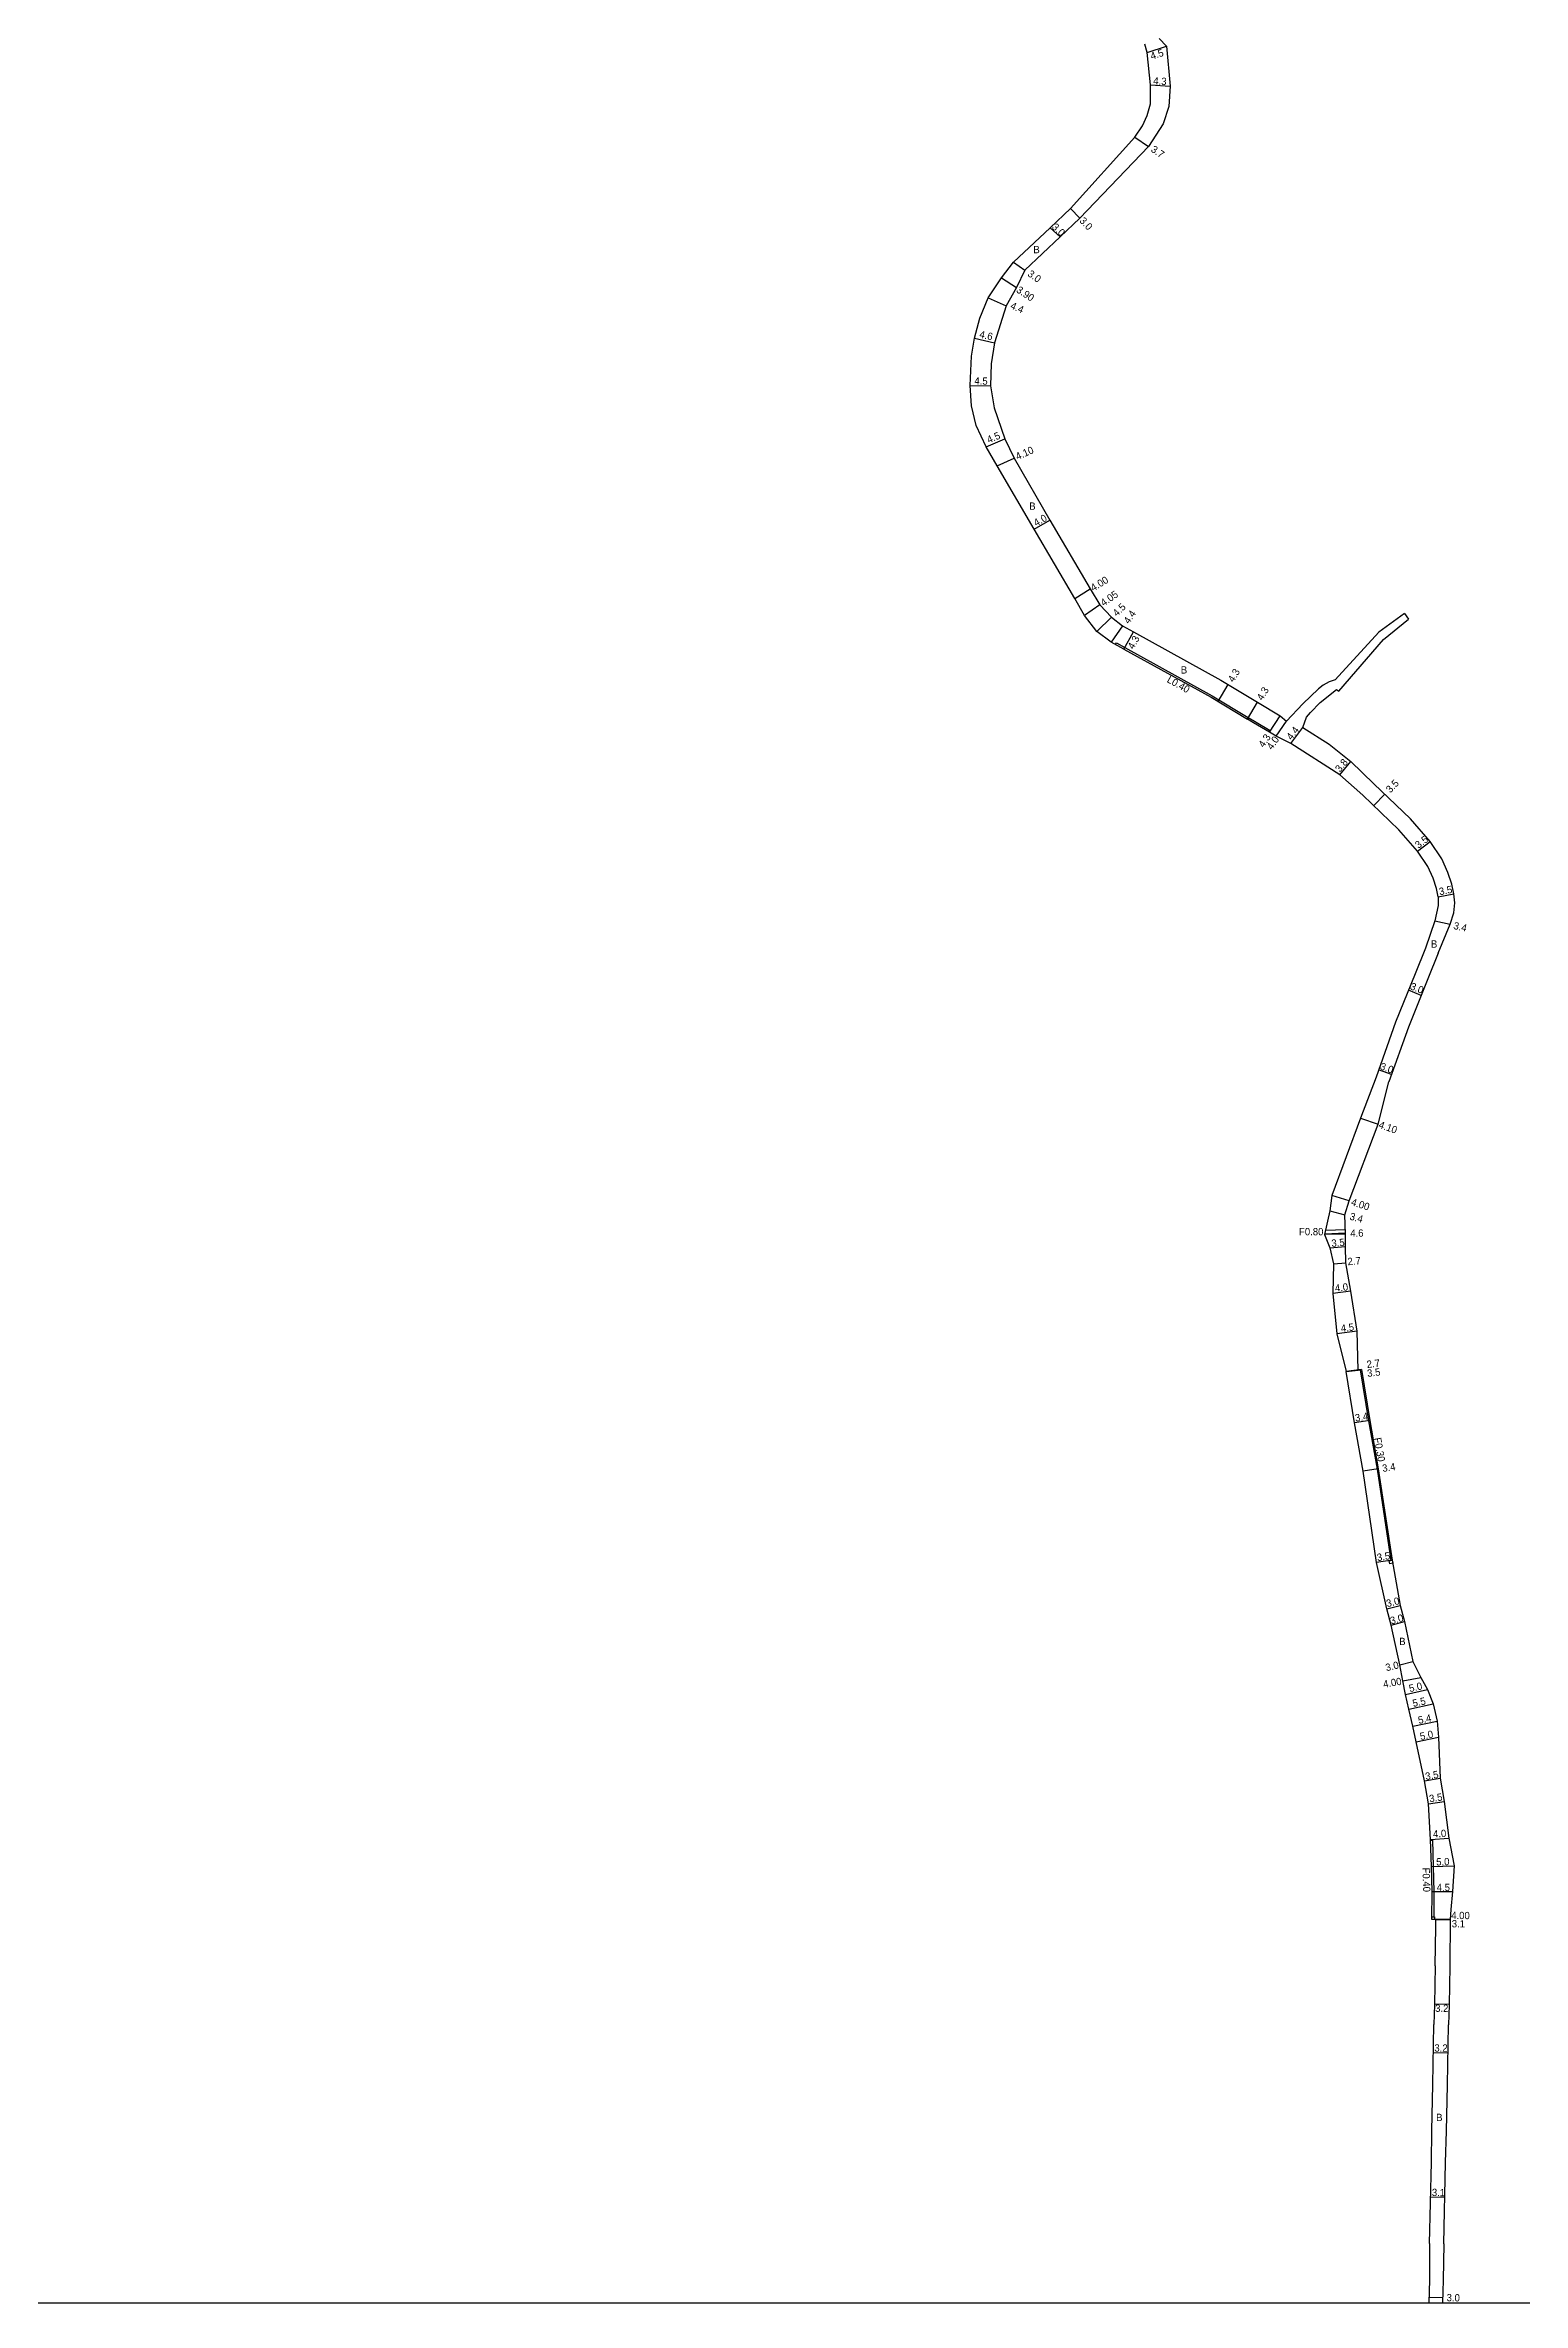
# Model space of a CAD drawing. Header units: metres. Extents: x 4000 to 8000, y -96000 to -93000.
# Drawn here: x 4324.4 to 4648.8, y -96000 to -95504.1 of the extents above; entities that cross this region are included whole.
import ezdxf

# ---------------------------------------------------------------- set-up
doc = ezdxf.new("R2010")
doc.units = ezdxf.units.M
doc.header["$LTSCALE"] = 2.5
for name, color, linetype in [('側溝・桝', 7, 'Continuous'), ('図郭', 7, 'Continuous'), ('幅員', 7, 'Continuous'), ('舗装', 7, 'Continuous'), ('道路', 7, 'Continuous')]:
    doc.layers.add(name, color=color, linetype=linetype)
doc.styles.get("Standard").update_dxf_attribs({"font": ''})
doc.styles.get('Standard').set_extended_font_data('@MS PGothic')

msp = doc.modelspace()

# ---------------------------------------------------------------- linework, layer by layer
at = {"layer": '側溝・桝'}
for points in [[(4559.41, -95635.78), (4559.6, -95635.42)], [(4559.6, -95635.42), (4561.43, -95636.4), (4580.57, -95647), (4588.54, -95651.79)], [(4588.54, -95651.79), (4589.91, -95652.6), (4593.37, -95654.65), (4593.16, -95655)], [(4605.32, -95765.23), (4609.88, -95765.01)], [(4605.49, -95764.42), (4609.85, -95764.22)], [(4613.12, -95795.07), (4614.92, -95806.26), (4616.79, -95816.89), (4619.86, -95836.93)], [(4628.58, -95898.37), (4628.98, -95898.36)], [(4628.98, -95898.36), (4629.12, -95904.14), (4629.3, -95909.67), (4629.23, -95915.18)]]:
    msp.add_lwpolyline(points, dxfattribs=at)
for points in [[(4619.46, -95837), (4620.15, -95836.88), (4620.27, -95837.57), (4619.58, -95837.68)], [(4629.42, -95915.78), (4628.82, -95915.78), (4628.83, -95915.18), (4629.43, -95915.18)]]:
    msp.add_lwpolyline(points, close=True, dxfattribs=at)
at = {"layer": '図郭'}
msp.add_lwpolyline([(4000, -96000), (4800, -96000), (4800, -95400), (4000, -95400)], close=True, dxfattribs=at)
at = {"layer": '幅員'}
for points in [[(4566.32, -95505.71), (4570.6, -95504.31)], [(4567.09, -95512.86), (4571.38, -95513.16)], [(4563.59, -95524.3), (4566.65, -95526.38)], [(4549.5, -95539.97), (4551.56, -95542.15)], [(4545.01, -95544.21), (4547.21, -95546.24)], [(4536.99, -95551.8), (4539.44, -95553.54)], [(4534.37, -95555.21), (4537.62, -95557.36)], [(4531.41, -95559.61), (4535.4, -95561.34)], [(4528.4, -95568.48), (4532.83, -95569.49)], [(4527.44, -95578.84), (4531.94, -95578.94)], [(4530.95, -95592.34), (4535.08, -95590.56)], [(4533.42, -95596.53), (4537.16, -95594.86)], [(4541.5, -95610.4), (4544.99, -95608.44)], [(4550.43, -95625.62), (4553.85, -95623.55)], [(4555.91, -95627.03), (4552.6, -95629.36)], [(4558.51, -95629.79), (4555.31, -95632.88)], [(4560.95, -95631.65), (4558.45, -95635.27)], [(4561.24, -95636.75), (4563.32, -95632.99)], [(4581.89, -95648.26), (4584.11, -95644.57)], [(4588.33, -95652.13), (4590.55, -95648.45)], [(4593.16, -95655), (4595.56, -95651.43)], [(4594.65, -95655.87), (4596.95, -95652.59)], [(4597.84, -95657.48), (4600.52, -95653.99)], [(4608.63, -95664.38), (4611.06, -95661.46)], [(4616.06, -95671.14), (4618.49, -95668.62)], [(4625.68, -95681.15), (4628.45, -95679.01)], [(4630.22, -95691.16), (4633.65, -95690.49)], [(4629.51, -95696.43), (4632.83, -95697.18)], [(4626.48, -95712.82), (4623.7, -95711.71)], [(4619.96, -95730.21), (4617.14, -95729.2)], [(4613.15, -95739.77), (4617.02, -95741.13)], [(4606.42, -95760.16), (4609.7, -95761.05)], [(4610.66, -95757.96), (4606.84, -95756.76)], [(4609.89, -95765.28), (4605.29, -95765.35)], [(4606.41, -95768.26), (4609.9, -95767.97)], [(4607.27, -95771.8), (4609.97, -95771.58)], [(4611.03, -95777.82), (4607.06, -95778.32)], [(4612.44, -95786.57), (4607.97, -95787.13)], [(4613.42, -95795.02), (4609.99, -95795.43)], [(4609.99, -95795.43), (4612.62, -95795.11)], [(4615.22, -95806.21), (4611.86, -95806.73)], [(4617.08, -95816.84), (4613.77, -95817.35)], [(4620.15, -95836.85), (4616.69, -95837.4)], [(4618.92, -95847.54), (4621.84, -95846.82)], [(4619.93, -95851.14), (4622.83, -95850.35)], [(4621.77, -95859.86), (4624.69, -95859.14)], [(4622.45, -95863.39), (4626.39, -95862.67)], [(4623.04, -95866.36), (4627.91, -95865.25)], [(4623.75, -95869.61), (4629.13, -95868.46)], [(4624.69, -95873.32), (4629.98, -95872.23)], [(4625.4, -95876.81), (4630.29, -95875.76)], [(4627.22, -95885.36), (4630.67, -95884.77)], [(4628.08, -95890.36), (4631.54, -95889.85)], [(4628.57, -95898.2), (4632.57, -95897.95)], [(4628.72, -95904.15), (4633.72, -95904.03)], [(4628.9, -95909.67), (4633.4, -95909.67)], [(4632.82, -95915.81), (4628.82, -95915.78)], [(4629.72, -95915.78), (4632.82, -95915.81)], [(4629.43, -95934.35), (4632.63, -95934.4)], [(4629.16, -95945.05), (4632.36, -95945.1)], [(4628.57, -95976.75), (4631.67, -95976.82)], [(4628.22, -95998.75), (4631.22, -95998.81)]]:
    msp.add_lwpolyline(points, dxfattribs=at)
at = {"layer": '道路'}
for points in [[(4561.24, -95636.75), (4558.45, -95635.27), (4555.31, -95632.88), (4552.6, -95629.36), (4550.43, -95625.62), (4541.5, -95610.4), (4533.42, -95596.53), (4530.95, -95592.34), (4528.82, -95587.65), (4527.76, -95583.35), (4527.44, -95578.84), (4527.73, -95572.41), (4528.4, -95568.48), (4529.59, -95564.05), (4531.41, -95559.61), (4534.37, -95555.21), (4536.99, -95551.8), (4545.01, -95544.21), (4549.5, -95539.97), (4563.59, -95524.3), (4565.27, -95521.85), (4566.36, -95519.53), (4567.09, -95516.97), (4567.09, -95512.86), (4566.32, -95505.71), (4565.81, -95503.92)], [(4568.95, -95502.64), (4570.6, -95504.31), (4571.38, -95513.16), (4571.07, -95517.58), (4569.88, -95521.4), (4566.65, -95526.38), (4551.56, -95542.15), (4547.21, -95546.24), (4539.44, -95553.54), (4537.62, -95557.36), (4535.4, -95561.34), (4532.83, -95569.49), (4532.1, -95574.11), (4531.94, -95578.94), (4532.74, -95583.74), (4535.08, -95590.56), (4537.16, -95594.86), (4544.99, -95608.44), (4553.85, -95623.55), (4555.91, -95627.03), (4558.51, -95629.79), (4560.95, -95631.65), (4563.32, -95632.99)], [(4622.82, -95628.93), (4617.22, -95633.03), (4607.64, -95643.53), (4606.29, -95643.96), (4604.96, -95644.66), (4603.92, -95645.53), (4600.47, -95648.81), (4596.95, -95652.59)], [(4600.52, -95653.99), (4601.32, -95651.73), (4602.16, -95650.69), (4604.34, -95648.52), (4607.93, -95645.65), (4608.44, -95645.98), (4618.25, -95634.65), (4623.74, -95630.16)], [(4622.82, -95628.93), (4623.74, -95630.16)], [(4563.32, -95632.99), (4582.52, -95643.62), (4590.55, -95648.45)], [(4561.24, -95636.75), (4580.37, -95647.34), (4588.33, -95652.13)], [(4590.55, -95648.45), (4595.56, -95651.43), (4596.95, -95652.59)], [(4613.69, -95668.85), (4608.63, -95664.38), (4597.84, -95657.48), (4594.65, -95655.87), (4593.16, -95655), (4589.7, -95652.95), (4588.33, -95652.13)], [(4600.52, -95653.99), (4606.28, -95657.65), (4611.06, -95661.46), (4616.12, -95666.34)], [(4630.22, -95691.16), (4629.86, -95689.34), (4629.09, -95687.1), (4627.96, -95684.52), (4625.68, -95681.15), (4621.61, -95676.49), (4613.69, -95668.85)], [(4633.65, -95690.49), (4633.25, -95688.43), (4632.36, -95685.82), (4631.03, -95682.82), (4628.45, -95679.01), (4624.15, -95674.08), (4616.12, -95666.34)], [(4630.21, -95703.57), (4632.83, -95697.18), (4633.63, -95694.71), (4633.84, -95692.49), (4633.65, -95690.49)], [(4630.22, -95691.16), (4630.24, -95693.12), (4629.51, -95696.43), (4627.43, -95702.44)], [(4627.43, -95702.44), (4625.15, -95708.09), (4620.88, -95718.74), (4616.58, -95730.77)], [(4630.21, -95703.57), (4627.93, -95709.21), (4623.69, -95719.8), (4619.4, -95731.78)], [(4616.58, -95730.77), (4613.15, -95739.77), (4606.84, -95756.76), (4606.42, -95760.16), (4605.29, -95765.35), (4606.41, -95768.26), (4607.27, -95771.8), (4607.06, -95778.32), (4607.97, -95787.13), (4609.99, -95795.43)], [(4612.62, -95795.11), (4612.44, -95786.57), (4611.03, -95777.82), (4609.97, -95771.58), (4609.9, -95767.97), (4609.89, -95765.28), (4609.7, -95761.05), (4610.66, -95757.96), (4617.02, -95741.13), (4619.4, -95731.78)], [(4628.82, -95915.78), (4628.9, -95909.67), (4628.72, -95904.15), (4628.57, -95898.2), (4628.08, -95890.36), (4627.22, -95885.36), (4625.4, -95876.81), (4624.69, -95873.32), (4623.75, -95869.61), (4623.04, -95866.36), (4622.45, -95863.39), (4621.77, -95859.86), (4619.93, -95851.14), (4618.92, -95847.54), (4616.69, -95837.4), (4613.77, -95817.35), (4611.86, -95806.73), (4609.99, -95795.43)], [(4612.62, -95795.11), (4613.12, -95795.07), (4613.42, -95795.02)], [(4613.42, -95795.02), (4615.22, -95806.21), (4617.08, -95816.84), (4620.15, -95836.85), (4621.84, -95846.82), (4622.83, -95850.35), (4624.69, -95859.14), (4626.39, -95862.67), (4627.91, -95865.25), (4629.13, -95868.46), (4629.98, -95872.23), (4630.29, -95875.76), (4630.67, -95884.77), (4631.54, -95889.85), (4632.57, -95897.95), (4633.72, -95904.03)], [(4633.72, -95904.03), (4633.4, -95909.67), (4633.03, -95913.57), (4632.82, -95915.81), (4632.76, -95926.06)], [(4629.56, -95926.01), (4629.69, -95917.4), (4629.72, -95915.78), (4629.42, -95915.78), (4628.82, -95915.78)], [(4629.56, -95926.01), (4629.43, -95934.49), (4629.26, -95938.9)], [(4632.76, -95926.06), (4632.63, -95934.57), (4632.46, -95938.95)], [(4628.84, -95962.21), (4629.04, -95952.03), (4629.26, -95938.9)], [(4632.04, -95962.27), (4632.24, -95952.09), (4632.46, -95938.95)], [(4628.35, -95986.95), (4628.73, -95969.08), (4628.84, -95962.21)], [(4631.45, -95987.01), (4631.83, -95969.15), (4632.04, -95962.27)], [(4628.35, -95986.95), (4628.3, -95994.95), (4628.19, -96000)], [(4631.45, -95987.01), (4631.29, -95995.04), (4631.19, -96000)]]:
    msp.add_lwpolyline(points, dxfattribs=at)

# ---------------------------------------------------------------- texts
at = {"layer": '側溝・桝'}
for s, rotation, p in [('L0.40', 331.0276, (4570.52, -95643.95)), ('F0.30', 279.9579, (4616.1, -95810.09)), ('F0.40', 271.857, (4626.76, -95904.43))]:
    msp.add_text(s, height=1.6, rotation=rotation, dxfattribs=at).set_placement(p)
msp.add_text('F0.80', height=1.6, dxfattribs=at).set_placement((4599.67, -95765.52))
at = {"layer": '幅員'}
for s, rotation, p in [('4.5', 18.0848, (4567.33, -95507.33)), ('4.3', 355.9539, (4567.63, -95512.7)), ('3.7', 325.821, (4567, -95527.37)), ('3.0', 313.3746, (4551.35, -95542.8)), ('3.0', 317.4097, (4545.26, -95544.25)), ('3.0', 324.7143, (4539.94, -95554.69)), ('4.4', 336.6376, (4536.15, -95561.91)), ('3.90', 326.472, (4537.45, -95558.25)), ('4.6', 347.2667, (4529.39, -95568.33)), ('4.5', 358.7512, (4528.39, -95578.64)), ('4.5', 23.3268, (4531.57, -95591.6)), ('4.10', 24.066, (4537.87, -95595.28)), ('4.0', 29.2812, (4541.98, -95609.88)), ('4.00', 31.2566, (4554.51, -95624.14)), ('4.05', 35.1496, (4556.8, -95627.46)), ('4.5', 44.0623, (4559.69, -95629.71)), ('4.4', 55.3781, (4562.33, -95631.35)), ('4.3', 61.0276, (4563.33, -95636.93)), ('4.3', 58.9675, (4585.29, -95644.19)), ('4.3', 58.9675, (4591.63, -95648.2)), ('4.3', 56.1332, (4591.93, -95658.52)), ('4.0', 55.0631, (4593.75, -95659.01)), ('4.4', 52.5953, (4598.03, -95656.87)), ('3.8', 50.1489, (4608.66, -95663.93)), ('3.5', 46.0345, (4619.72, -95668.47)), ('3.5', 37.6084, (4625.9, -95680.66)), ('3.5', 11.0854, (4630.57, -95690.84)), ('3.4', 347.2759, (4633.47, -95698.22)), ('3.0', 338.1631, (4623.92, -95711.44)), ('3.0', 340.3269, (4617.32, -95729.04)), ('4.10', 340.5112, (4617.02, -95741.88)), ('4.00', 342.4845, (4610.96, -95758.88)), ('3.4', 344.9335, (4610.66, -95762.04)), ('4.6', 0.8469, (4610.93, -95765.86)), ('3.5', 4.7761, (4606.84, -95768.07)), ('2.7', 4.6866, (4610.38, -95772.11)), ('4.0', 7.0504, (4607.64, -95777.95)), ('4.5', 7.0729, (4608.94, -95786.78)), ('2.7', 6.8428, (4614.62, -95794.68)), ('3.5', 6.8428, (4614.72, -95796.63)), ('3.4', 8.8141, (4612.08, -95806.45)), ('3.4', 8.6694, (4618.06, -95817.51)), ('3.5', 9.0586, (4616.9, -95837.1)), ('3.0', 13.7365, (4619.03, -95847.21)), ('3.0', 15.1564, (4619.92, -95850.99)), ('3.0', 13.74, (4618.87, -95861.29)), ('4.00', 10.3166, (4618.28, -95864.94)), ('5.0', 12.8376, (4624.01, -95865.87)), ('5.5', 12.004, (4624.76, -95869.13)), ('5.4', 11.686, (4625.98, -95872.85)), ('5.0', 12.0802, (4626.4, -95876.41)), ('3.5', 9.8423, (4627.53, -95885.17)), ('3.5', 8.4204, (4628.37, -95890.07)), ('4.0', 3.6412, (4629.13, -95897.83)), ('5.0', 1.4288, (4629.8, -95903.94)), ('4.5', 0.0648, (4629.9, -95909.55)), ('4.00', 359.5379, (4633.08, -95915.7)), ('3.1', 359.5402, (4633.2, -95917.53)), ('3.2', 359.1017, (4629.54, -95936.07)), ('3.2', 359.0446, (4629.37, -95944.8)), ('3.1', 358.7784, (4628.82, -95976.53)), ('3.0', 358.8502, (4632.06, -95999.64))]:
    msp.add_text(s, height=1.6, rotation=rotation, dxfattribs=at).set_placement(p)
at = {"layer": '舗装'}
for p in [(4541.35, -95549.82), (4540.44, -95606.16), (4573.72, -95642.14), (4628.64, -95702.34), (4621.66, -95855.52), (4629.77, -95960.07)]:
    msp.add_text('B', height=1.6, dxfattribs=at).set_placement(p)

doc.saveas('drawing.dxf')
